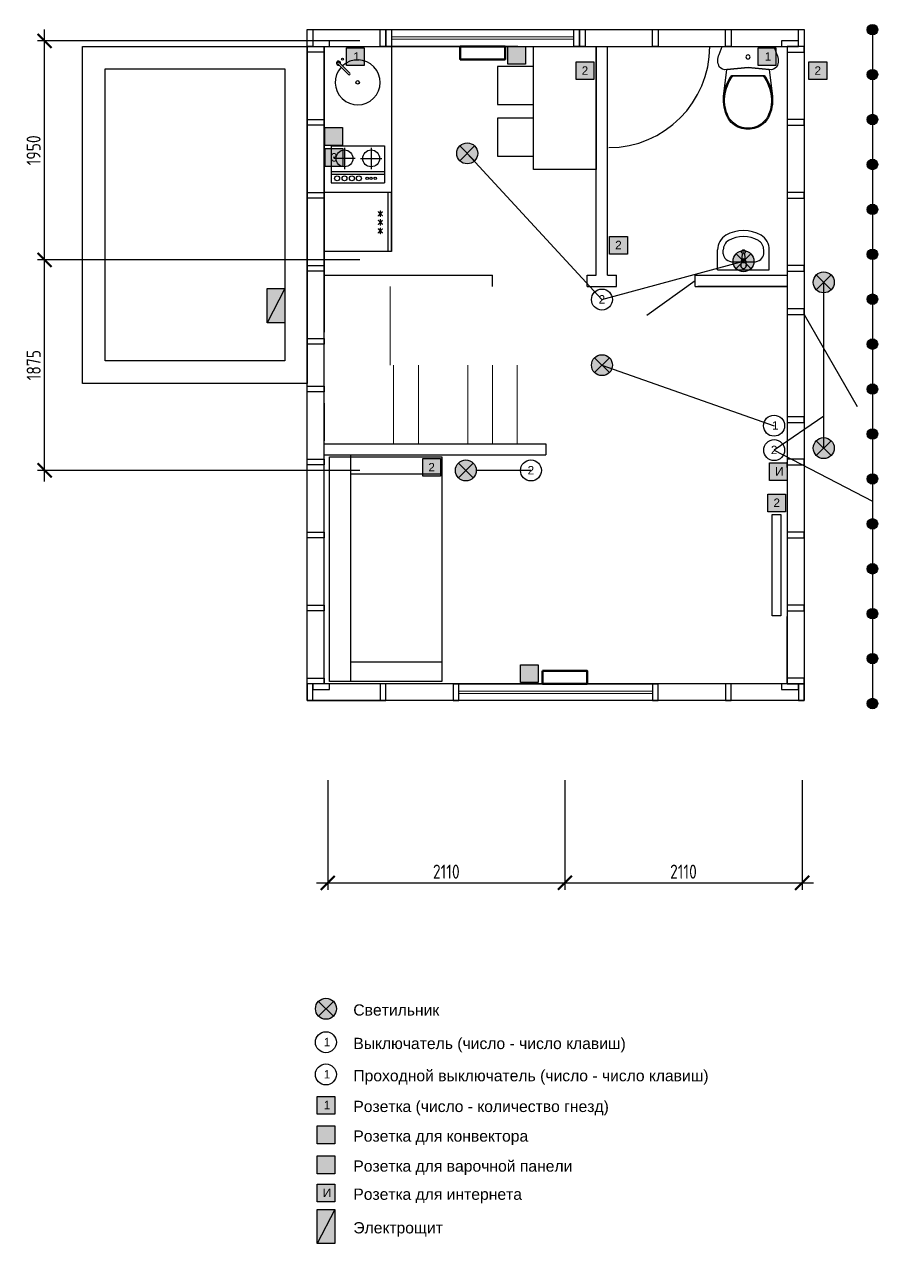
# Model space of a CAD drawing. Header units: millimetres. Extents: x 743280 to 1140305, y -337608 to -106611.
# Drawn here: x 920225 to 927824, y -279217 to -268361 of the extents above; entities that cross this region are included whole.
import ezdxf

# ---------------------------------------------------------------- set-up
doc = ezdxf.new("R2010")
doc.units = ezdxf.units.MM
doc.header["$PDMODE"] = 35
doc.layers.get('Defpoints').update_dxf_attribs({"color": 9})
doc.layers.add('SANTEH', color=7, linetype='Continuous')
doc.layers.add('Сантехника', color=7, linetype='Continuous')
for name, color, linetype, lineweight in [('Дефекты жирно', 1, 'Continuous', 70), ('ОСНОВНЫЕ', 7, 'Continuous', 30), ('СПДС_РАЗМЕРЫ', 42, 'Continuous', 13), ('ТОНКИЕ', 250, 'Continuous', 13)]:
    doc.layers.add(name, color=color, linetype=linetype, lineweight=lineweight)
doc.styles.add('Dim', font='iso9.shx')
doc.styles.add('GOST 2.304', font='CS_Gost2304.shx')
doc.dimstyles.new('СПДС', dxfattribs={"dimtxt": 2.5, "dimasz": 2.5, "dimexe": 1.25, "dimexo": 0.625, "dimtad": 1, "dimdec": 0, "dimtxsty": 'GOST 2.304', "dimblk": 'ARCHTICK', "dimblk1": 'ARCHTICK', "dimblk2": 'ARCHTICK', "dimcen": 2.5, "dimdle": 2, "dimadec": 0, "dimazin": 2, "dimtfac": 0.75, "dimtdec": 4, "dimtmove": 1, "dimatfit": 3, "dimfxl": 1, "dimtolj": 1, "dimarcsym": 1})

# ---------------------------------------------------------------- blocks, each defined once
blk = doc.blocks.new('s_45')
at = {"layer": 'SANTEH', "flags": 128}
for points in [[(188, 0), (206, 189, 0.2888), (180, 256, 0.224419), (71, 257), (0, 229), (0, -229), (71, -257, 0.224419), (180, -256, 0.2888), (206, -189)], [(188, 0), (206, 189, 0.2888), (180, 256, 0.224419), (71, 257), (0, 229), (0, -229), (71, -257, 0.224419), (180, -256, 0.2888), (206, -189)], [(261, -148, 0.122438), (445, -217, 0.152571), (632, -181, 0.185585), (725, -73, 0.17428), (725, 73, 0.185585), (632, 181, 0.152571), (445, 217, 0.122438), (261, 148)], [(261, -148, 0.122438), (445, -217, 0.152571), (632, -181, 0.185585), (725, -73, 0.17428), (725, 73, 0.185585), (632, 181, 0.152571), (445, 217, 0.122438), (261, 148)], [(206, -189), (445, -217, -0.122327), (261, -148), (261, 148, -0.122328), (445, 217), (206, 189), (188, 0)], [(206, -189), (445, -217, -0.122327), (261, -148), (261, 148, -0.122328), (445, 217), (206, 189), (188, 0)], [(261, -136, 0.125396), (446, -207, 0.152532), (628, -173, 0.18559), (715, -70, 0.174364), (715, 70, 0.18559), (628, 173, 0.152531), (446, 207, 0.125396), (261, 136)]]:
    blk.add_lwpolyline(points, format="xyb", close=True, dxfattribs=at)
at = {"layer": 'SANTEH'}
blk.add_circle((93, 0), 18.4, dxfattribs=at)
blk = doc.blocks.new('Basin 01_72')
at = {"layer": 'SANTEH', "linetype": 'Continuous'}
for p, q in [((0, 350), (0, 172)), ((460, 350), (0, 350)), ((460, 350), (460, 172)), ((139, 278), (139, 278)), ((321, 278), (139, 278)), ((206, 312), (206, 317)), ((209, 271), (206, 312)), ((212, 262), (219, 209)), ((216, 288), (244, 288)), ((216, 273), (216, 288)), ((216, 288), (244, 288)), ((241, 209), (248, 262)), ((244, 288), (244, 273)), ((251, 271), (254, 312)), ((254, 312), (254, 317)), ((50, 207), (50, 172)), ((410, 207), (410, 172))]:
    blk.add_line(p, q, dxfattribs=at)
for points in [[(139, 278), (122, 277), (105, 273), (90, 266), (76, 257), (65, 247), (57, 235), (52, 221), (50, 207)], [(410, 207), (408, 221), (403, 235), (395, 247), (384, 257), (370, 266), (355, 273), (338, 277), (321, 278)], [(0, 172), (1, 152), (5, 133), (11, 114), (20, 96), (30, 80), (43, 66), (57, 53), (73, 42)], [(50, 172), (51, 159), (53, 147), (57, 135), (63, 124), (69, 113), (77, 104), (86, 96), (97, 89)], [(363, 89), (374, 96), (383, 104), (391, 113), (397, 124), (403, 135), (407, 147), (409, 159), (410, 172)], [(387, 42), (403, 53), (417, 66), (430, 80), (440, 96), (449, 114), (455, 133), (459, 152), (460, 172)], [(73, 42), (110, 24), (149, 11), (189, 3), (230, 0), (271, 3), (311, 11), (350, 24), (387, 42)], [(97, 89), (128, 73), (161, 62), (195, 55), (230, 53), (265, 55), (299, 62), (332, 73), (363, 89)]]:
    blk.add_lwpolyline(points, dxfattribs=at)
blk.add_circle((230, 189), 17.5, dxfattribs=at)
for centre, radius, start, end in [((230, 313), 25, 339.2856, 200.7144), ((230, 313), 24, 7.8374, 171.8967), ((230, 274), 21.1, 185.1696, 354.8304), ((230, 273), 21.1, 185.1696, 354.8304), ((230, 273), 13.6, 180, 0), ((230, 210), 11.2, 187.1389, 352.8611)]:
    blk.add_arc(centre, radius, start, end, dxfattribs=at)
blk = doc.blocks.new('_ArchTick')
at = {"color": 0, "linetype": 'ByBlock', "const_width": 0.15}
blk.add_lwpolyline([(-0.5, -0.5), (0.5, 0.5)], dxfattribs=at)
blk = doc.blocks.new('*D648')
at = {"layer": 'Defpoints', "color": 0, "ltscale": 100, "transparency": 16777216}
for p in [(920405, -270457), (923245, -270457), (923245, -272332)]:
    blk.add_point(p, dxfattribs=at)
at = {"layer": 'СПДС_РАЗМЕРЫ', "color": 0, "lineweight": -2, "ltscale": 100, "transparency": 16777216}
for p, q in [((920405, -272432), (920405, -270357)), ((923214, -270457), (920342, -270457)), ((923214, -272332), (920342, -272332))]:
    blk.add_line(p, q, dxfattribs=at)
at = {"layer": 'СПДС_РАЗМЕРЫ', "color": 0, "lineweight": -2, "ltscale": 100, "transparency": 16777216, "xscale": 125, "yscale": 125, "zscale": 125}
for p, rotation in [((920405, -270457), 90), ((920405, -272332), 270)]:
    blk.add_blockref('_ArchTick', p, dxfattribs=dict(at, rotation=rotation))
at = {"layer": 'СПДС_РАЗМЕРЫ', "color": 0, "ltscale": 100, "transparency": 16777216, "insert": (920308, -271395), "char_height": 125, "attachment_point": 5, "rotation": 90, "style": 'GOST 2.304'}
blk.add_mtext('\\A1;1875', dxfattribs=at)
blk = doc.blocks.new('*D649')
at = {"layer": 'Defpoints', "color": 0, "ltscale": 100, "transparency": 16777216}
for p in [(920405, -268507), (923245, -268507), (923245, -270457)]:
    blk.add_point(p, dxfattribs=at)
at = {"layer": 'СПДС_РАЗМЕРЫ', "color": 0, "lineweight": -2, "ltscale": 100, "transparency": 16777216}
for p, q in [((920405, -270557), (920405, -268407)), ((923214, -268507), (920342, -268507)), ((923214, -270457), (920342, -270457))]:
    blk.add_line(p, q, dxfattribs=at)
at = {"layer": 'СПДС_РАЗМЕРЫ', "color": 0, "lineweight": -2, "ltscale": 100, "transparency": 16777216, "xscale": 125, "yscale": 125, "zscale": 125}
for p, rotation in [((920405, -268507), 90), ((920405, -270457), 270)]:
    blk.add_blockref('_ArchTick', p, dxfattribs=dict(at, rotation=rotation))
at = {"layer": 'СПДС_РАЗМЕРЫ', "color": 0, "ltscale": 100, "transparency": 16777216, "insert": (920307, -269482), "char_height": 125, "attachment_point": 5, "rotation": 90, "style": 'GOST 2.304'}
blk.add_mtext('\\A1;1950', dxfattribs=at)
blk = doc.blocks.new('*D650')
at = {"layer": 'Defpoints', "color": 0, "ltscale": 100, "transparency": 16777216}
for p in [(922927, -275060), (925039, -275060), (925039, -276004)]:
    blk.add_point(p, dxfattribs=at)
at = {"layer": 'СПДС_РАЗМЕРЫ', "color": 0, "lineweight": -2, "ltscale": 100, "transparency": 16777216}
for p, q in [((922927, -275091), (922927, -276066)), ((925039, -275091), (925039, -276066)), ((922827, -276004), (925139, -276004))]:
    blk.add_line(p, q, dxfattribs=at)
at = {"layer": 'СПДС_РАЗМЕРЫ', "color": 0, "lineweight": -2, "ltscale": 100, "transparency": 16777216, "xscale": 125, "yscale": 125, "zscale": 125, "rotation": 180}
blk.add_blockref('_ArchTick', (922927, -276004), dxfattribs=at)
at = {"layer": 'СПДС_РАЗМЕРЫ', "color": 0, "lineweight": -2, "ltscale": 100, "transparency": 16777216, "xscale": 125, "yscale": 125, "zscale": 125}
blk.add_blockref('_ArchTick', (925039, -276004), dxfattribs=at)
at = {"layer": 'СПДС_РАЗМЕРЫ', "color": 0, "ltscale": 100, "transparency": 16777216, "insert": (923983, -275905), "char_height": 125, "attachment_point": 5, "style": 'GOST 2.304'}
blk.add_mtext('\\A1;2110', dxfattribs=at)
blk = doc.blocks.new('*D651')
at = {"layer": 'Defpoints', "color": 0, "ltscale": 100, "transparency": 16777216}
for p in [(925039, -275060), (927152, -275060), (927152, -276004)]:
    blk.add_point(p, dxfattribs=at)
at = {"layer": 'СПДС_РАЗМЕРЫ', "color": 0, "lineweight": -2, "ltscale": 100, "transparency": 16777216}
for p, q in [((925039, -275091), (925039, -276066)), ((927152, -275091), (927152, -276066)), ((924939, -276004), (927252, -276004))]:
    blk.add_line(p, q, dxfattribs=at)
at = {"layer": 'СПДС_РАЗМЕРЫ', "color": 0, "lineweight": -2, "ltscale": 100, "transparency": 16777216, "xscale": 125, "yscale": 125, "zscale": 125, "rotation": 180}
blk.add_blockref('_ArchTick', (925039, -276004), dxfattribs=at)
at = {"layer": 'СПДС_РАЗМЕРЫ', "color": 0, "lineweight": -2, "ltscale": 100, "transparency": 16777216, "xscale": 125, "yscale": 125, "zscale": 125}
blk.add_blockref('_ArchTick', (927152, -276004), dxfattribs=at)
at = {"layer": 'СПДС_РАЗМЕРЫ', "color": 0, "ltscale": 100, "transparency": 16777216, "insert": (926095, -275905), "char_height": 125, "attachment_point": 5, "style": 'GOST 2.304'}
blk.add_mtext('\\A1;2110', dxfattribs=at)
blk = doc.blocks.new('свет')
at = {"ltscale": 40}
h = blk.add_hatch(color=2, dxfattribs=at)
h.dxf.hatch_style = 1
edge = h.paths.add_edge_path()
edge.add_arc((937313, -268669), 93.4, 0, 360)
for p, q in [((937247, -268603), (937379, -268735)), ((937379, -268603), (937247, -268735))]:
    blk.add_line(p, q, dxfattribs=at)
blk.add_circle((937313, -268669), 93.4, dxfattribs=at)
blk = doc.blocks.new('*U683')
at = {"xscale": 0.5, "yscale": 0.5, "zscale": 0.5}
blk.add_blockref('свет', (-468656, 134334, -12), dxfattribs=at)
blk = doc.blocks.new('*U684')
at = {"color": 0, "linetype": 'ByBlock', "lineweight": -2, "transparency": 16777216}
for p in [(0, 0), (0, -400), (0, -800), (0, -1200), (0, -1600), (0, -2000), (0, -2400), (0, -2800), (0, -3200), (0, -3600), (0, -4000), (0, -4400), (0, -4800), (0, -5200), (0, -5600), (0, -6000)]:
    blk.add_blockref('*U683', p, dxfattribs=at)

msp = doc.modelspace()

# ---------------------------------------------------------------- hatches: boundary and pattern name
at = {"ltscale": 40}
h = msp.add_hatch(color=1, dxfattribs=at)
h.dxf.hatch_style = 1
h.paths.add_polyline_path([(923252.1, -268727.2), (923252.1, -268569.4), (923094.3, -268569.4), (923094.3, -268727.2)])
h = msp.add_hatch(color=3, dxfattribs=at)
h.dxf.hatch_style = 1
h.paths.add_polyline_path([(924689.4, -268715.2), (924689.4, -268557.4), (924531.6, -268557.4), (924531.6, -268715.2)])
h = msp.add_hatch(color=1, dxfattribs=at)
h.dxf.hatch_style = 1
h.paths.add_polyline_path([(926917.2, -268727.2), (926917.2, -268569.4), (926759.4, -268569.4), (926759.4, -268727.2)])
h = msp.add_hatch(color=1, dxfattribs=at)
h.dxf.hatch_style = 1
h.paths.add_polyline_path([(925297.3, -268852.6), (925297.3, -268694.8), (925139.5, -268694.8), (925139.5, -268852.6)])
h = msp.add_hatch(color=1, dxfattribs=at)
h.dxf.hatch_style = 1
h.paths.add_polyline_path([(927370.9, -268852.6), (927370.9, -268694.8), (927213.1, -268694.8), (927213.1, -268852.6)])
h = msp.add_hatch(color=0, dxfattribs=at)
h.dxf.hatch_style = 1
h.paths.add_polyline_path([(923059.6, -269437.9), (923059.6, -269280.1), (922901.8, -269280.1), (922901.8, -269437.9)])
h = msp.add_hatch(color=1, dxfattribs=at)
h.dxf.hatch_style = 1
h.paths.add_polyline_path([(923062.3, -269625), (923062.3, -269467.2), (922904.5, -269467.2), (922904.5, -269625)])
h = msp.add_hatch(color=1, dxfattribs=at)
h.dxf.hatch_style = 1
h.paths.add_polyline_path([(925595.5, -270405.8), (925595.5, -270248), (925437.7, -270248), (925437.7, -270405.8)])
h = msp.add_hatch(color=4, dxfattribs=at)
h.dxf.hatch_style = 1
h.paths.add_polyline_path([(922544, -270713.6), (922386.2, -270713.6), (922386.2, -271017.2), (922544, -271017.2)])
h = msp.add_hatch(color=1, dxfattribs=at)
h.dxf.hatch_style = 1
h.paths.add_polyline_path([(923931.5, -272384.2), (923931.5, -272226.4), (923773.7, -272226.4), (923773.7, -272384.2)])
h = msp.add_hatch(color=4, dxfattribs=at)
h.dxf.hatch_style = 1
h.paths.add_polyline_path([(927019, -272421.1), (927019, -272263.3), (926861.2, -272263.3), (926861.2, -272421.1)])
h = msp.add_hatch(color=1, dxfattribs=at)
h.dxf.hatch_style = 1
h.paths.add_polyline_path([(927005.2, -272700.5), (927005.2, -272542.7), (926847.4, -272542.7), (926847.4, -272700.5)])
h = msp.add_hatch(color=3, dxfattribs=at)
h.dxf.hatch_style = 1
h.paths.add_polyline_path([(924802.4, -274221.5), (924802.4, -274063.7), (924644.6, -274063.7), (924644.6, -274221.5)])
h = msp.add_hatch(color=1, dxfattribs=at)
h.dxf.hatch_style = 1
h.paths.add_polyline_path([(922989.6, -278063.3), (922989.6, -277905.5), (922831.8, -277905.5), (922831.8, -278063.3)])
h = msp.add_hatch(color=3, dxfattribs=at)
h.dxf.hatch_style = 1
h.paths.add_polyline_path([(922989.6, -278327), (922989.6, -278169.2), (922831.8, -278169.2), (922831.8, -278327)])
h = msp.add_hatch(color=0, dxfattribs=at)
h.dxf.hatch_style = 1
h.paths.add_polyline_path([(922989.6, -278594.3), (922989.6, -278436.5), (922831.8, -278436.5), (922831.8, -278594.3)])
h = msp.add_hatch(color=4, dxfattribs=at)
h.dxf.hatch_style = 1
h.paths.add_polyline_path([(922989.6, -278845), (922989.6, -278687.2), (922831.8, -278687.2), (922831.8, -278845)])
h = msp.add_hatch(color=4, dxfattribs=at)
h.dxf.hatch_style = 1
h.paths.add_polyline_path([(922989.6, -278913.3), (922831.8, -278913.3), (922831.8, -279216.9), (922989.6, -279216.9)])

# ---------------------------------------------------------------- linework, layer by layer
for p, q in [((927777.7, -268360.7), (927777.7, -274454.1)), ((925369.2, -270810.9), (924169.2, -269509.1)), ((925369.2, -270810.9), (926629.6, -270469.7)), ((922544, -270713.6), (922386.2, -271017.2)), ((927344.2, -272133.4), (927344.2, -270657.7)), ((925369.2, -271394.9), (926902.1, -271933.8)), ((927344.2, -271848.9), (926903, -272151.5)), ((926903, -272151.5), (927777.7, -272605.8)), ((923130.6, -272194.9), (923130.6, -274210.7)), ((923941.7, -272366.4), (923130.6, -272366.4)), ((924736.9, -272332.4), (924250, -272332.4)), ((923941.7, -274039.3), (923130.6, -274039.3)), ((922989.6, -278913.3), (922831.8, -279216.9))]:
    msp.add_line(p, q, dxfattribs=at)
for p, q in [((923017.2, -268711.7), (923113.3, -268807.8)), ((923028.5, -268700.4), (923124.6, -268796.5)), ((922958.3, -269443.4), (923431.6, -269443.4)), ((923431.6, -269443.4), (923431.6, -269770.2)), ((923170.7, -269554.1), (922980.7, -269554.1)), ((923075.7, -269459.1), (923075.7, -269649.1)), ((923219.2, -269554.1), (923409.2, -269554.1)), ((923314.2, -269459.1), (923314.2, -269649.1)), ((922958.3, -269670.2), (923431.6, -269670.2)), ((922958.3, -269695.2), (923431.6, -269695.2)), ((922958.3, -269770.2), (923431.6, -269770.2)), ((923494, -269856.9), (922894, -269856.9)), ((923464, -270382.4), (923464, -269856.9)), ((923494, -270382.4), (923494, -269856.9)), ((923494, -270382.4), (922894, -270382.4))]:
    msp.add_line(p, q)
for points in [[(923094.3, -268569.4), (923252.1, -268569.4), (923252.1, -268727.2), (923094.3, -268727.2)], [(924531.6, -268557.4), (924689.4, -268557.4), (924689.4, -268715.2), (924531.6, -268715.2)], [(926759.4, -268569.4), (926917.2, -268569.4), (926917.2, -268727.2), (926759.4, -268727.2)], [(925139.5, -268694.8), (925297.3, -268694.8), (925297.3, -268852.6), (925139.5, -268852.6)], [(927213.1, -268694.8), (927370.9, -268694.8), (927370.9, -268852.6), (927213.1, -268852.6)], [(922901.8, -269280.1), (923059.6, -269280.1), (923059.6, -269437.9), (922901.8, -269437.9)], [(922904.5, -269467.2), (923062.3, -269467.2), (923062.3, -269625), (922904.5, -269625)], [(925437.7, -270248), (925595.5, -270248), (925595.5, -270405.8), (925437.7, -270405.8)], [(922386.2, -270713.6), (922544, -270713.6), (922544, -271017.2), (922386.2, -271017.2)], [(922941.7, -274210.7), (922941.7, -272210.7), (923941.7, -272210.7), (923941.7, -274210.7)], [(923773.7, -272226.4), (923931.5, -272226.4), (923931.5, -272384.2), (923773.7, -272384.2)], [(926861.2, -272263.3), (927019, -272263.3), (927019, -272421.1), (926861.2, -272421.1)], [(926847.4, -272542.7), (927005.2, -272542.7), (927005.2, -272700.5), (926847.4, -272700.5)], [(924644.6, -274063.7), (924802.4, -274063.7), (924802.4, -274221.5), (924644.6, -274221.5)], [(922831.8, -277905.5), (922989.6, -277905.5), (922989.6, -278063.3), (922831.8, -278063.3)], [(922831.8, -278169.2), (922989.6, -278169.2), (922989.6, -278327), (922831.8, -278327)], [(922831.8, -278436.5), (922989.6, -278436.5), (922989.6, -278594.3), (922831.8, -278594.3)], [(922831.8, -278687.2), (922989.6, -278687.2), (922989.6, -278845), (922831.8, -278845)], [(922831.8, -278913.3), (922989.6, -278913.3), (922989.6, -279216.9), (922831.8, -279216.9)]]:
    msp.add_lwpolyline(points, close=True, dxfattribs=at)
for centre, radius in [((923057.7, -268671.2), 8.28), ((923194, -268877.1), 16.1), ((923075.7, -269554.1), 75), ((923314.2, -269554.1), 75), ((923010.2, -269731.5), 22), ((923076.3, -269731.5), 22), ((923142.5, -269731.5), 22), ((923204.6, -269731.5), 22), ((923277.8, -269731.5), 11), ((923311.8, -269731.5), 11), ((923349.9, -269731.5), 11)]:
    msp.add_circle(centre, radius)
for centre in [(925369.2, -270810.9), (926903, -272151.5), (924736.9, -272332.4), (922910.7, -277423.7)]:
    msp.add_circle(centre, 93.4, dxfattribs=at)
for centre, radius, start, end in [((923194, -268877.1), 200, 137.29244, 132.70756), ((923022.9, -268706), 18.8, 340.13146, 289.86854), ((923022.9, -268706), 8, 45, 225), ((923119, -268802.1), 8, 225, 45)]:
    msp.add_arc(centre, radius, start, end)
at = {"layer": 'SANTEH', "ltscale": 100}
for p, q in [((923419, -268407.4), (924619, -268407.4)), ((924619, -268557.4), (923419, -268557.4)), ((923494, -268557.4), (923494, -270382.4)), ((924044, -274232.4), (925869, -274232.4)), ((925869, -274382.4), (924044, -274382.4))]:
    msp.add_line(p, q, dxfattribs=at)
for points in [[(924759, -268557.4), (925319, -268557.4), (925319, -269654.3), (924759, -269654.3)], [(924759, -268734.3), (924439, -268734.3), (924439, -269074.3), (924759, -269074.3)], [(924759, -269194.3), (924439, -269194.3), (924439, -269534.3), (924759, -269534.3)], [(926963.3, -272726), (926963.3, -273627.5), (926886.2, -273627.5), (926886.2, -272726)]]:
    msp.add_lwpolyline(points, close=True, dxfattribs=at)
msp.add_arc((925429.4, -268557.4), 900, 270, 359.99996, dxfattribs=at)
at = {"layer": 'Дефекты жирно', "ltscale": 40}
for points in [[(924106.5, -268557.4), (924506.5, -268557.4), (924506.5, -268672.4), (924106.5, -268672.4)], [(924839, -274117.4), (925239, -274117.4), (925239, -274232.4), (924839, -274232.4)]]:
    msp.add_lwpolyline(points, close=True, dxfattribs=at)
at = {"layer": 'ОСНОВНЫЕ', "ltscale": 100}
for p, q in [((922894, -268557.4), (922894, -271057.4)), ((925319, -270594.9), (925319, -268557.4)), ((925419, -270594.9), (925419, -268557.4)), ((927019, -268557.4), (927019, -269257.4)), ((922958.3, -269443.4), (922958.3, -269770.2)), ((922894, -272357.4), (922894, -269857.4)), ((922894, -270502.4), (922894, -271102.4)), ((922894, -270594.9), (924394, -270594.9)), ((924394, -270694.9), (924394, -270594.9)), ((925239, -270594.9), (925319, -270594.9)), ((925239, -270694.9), (925239, -270594.9)), ((925419, -270594.9), (925499.4, -270594.9)), ((925499.4, -270694.9), (925499.4, -270594.9)), ((926199.4, -270644.9), (925769.4, -270953.6)), ((926199.4, -270594.9), (927019, -270594.9)), ((926199.4, -270694.9), (926199.4, -270594.9)), ((925239, -270694.9), (925499.4, -270694.9)), ((926199.4, -270694.9), (927019, -270694.9)), ((927019, -270694.9), (926224.2, -270694.9)), ((927169, -270944.3), (927641.6, -271762.8)), ((922894, -271732.4), (922894, -272069.9)), ((927019, -271854.3), (927019, -272932.4)), ((922894, -272094.9), (924869, -272094.9)), ((922894, -272094.9), (924809, -272094.9)), ((924869, -272094.9), (924869, -272194.9)), ((922894, -272194.9), (924869, -272194.9)), ((922894, -274232.4), (922894, -272232.4)), ((927019, -272307.4), (927019, -272257.4)), ((922894, -273632.4), (922894, -272932.4)), ((927019, -274232.4), (927019, -273632.4)), ((922794, -274382.4), (923404, -274382.4))]:
    msp.add_line(p, q, dxfattribs=at)
at = {"layer": 'ОСНОВНЫЕ'}
for points in [[(922744, -268407.4), (922794, -268407.4), (922794, -268557.4), (922744, -268557.4)], [(923394, -268407.4), (923444, -268407.4), (923444, -268557.4), (923394, -268557.4)], [(923444, -268407.4), (923494, -268407.4), (923494, -268557.4), (923444, -268557.4)], [(925119, -268407.4), (925169, -268407.4), (925169, -268557.4), (925119, -268557.4)], [(925169, -268407.4), (925219, -268407.4), (925219, -268557.4), (925169, -268557.4)], [(925819, -268407.4), (925869, -268407.4), (925869, -268557.4), (925819, -268557.4)], [(926469, -268407.4), (926519, -268407.4), (926519, -268557.4), (926469, -268557.4)], [(927119, -268407.4), (927169, -268407.4), (927169, -268557.4), (927119, -268557.4)], [(922744, -268607.4), (922744, -268557.4), (922894, -268557.4), (922894, -268607.4)], [(922944, -268557.4), (922944, -268507.4), (922794, -268507.4), (922794, -268557.4)], [(927119, -268557.4), (927119, -268507.4), (926969, -268507.4), (926969, -268557.4)], [(927169, -268607.4), (927169, -268557.4), (927019, -268557.4), (927019, -268607.4)], [(922744, -269257.4), (922744, -269207.4), (922894, -269207.4), (922894, -269257.4)], [(927169, -269257.4), (927169, -269207.4), (927019, -269207.4), (927019, -269257.4)], [(922744, -269907.4), (922744, -269857.4), (922894, -269857.4), (922894, -269907.4)], [(927169, -269907.4), (927169, -269857.4), (927019, -269857.4), (927019, -269907.4)], [(922744, -270557.4), (922744, -270507.4), (922894, -270507.4), (922894, -270557.4)], [(927169, -270557.4), (927169, -270507.4), (927019, -270507.4), (927019, -270557.4)], [(927169, -270944.3), (927169, -270894.3), (927019, -270894.3), (927019, -270944.3)], [(922744, -271207.4), (922744, -271157.4), (922894, -271157.4), (922894, -271207.4)], [(922744, -271632.4), (922744, -271582.4), (922894, -271582.4), (922894, -271632.4)], [(927169, -271904.3), (927169, -271854.3), (927019, -271854.3), (927019, -271904.3)], [(922744, -272282.4), (922744, -272232.4), (922894, -272232.4), (922894, -272282.4)], [(927169, -272282.4), (927169, -272232.4), (927019, -272232.4), (927019, -272282.4)], [(922744, -272932.4), (922744, -272882.4), (922894, -272882.4), (922894, -272932.4)], [(927169, -272932.4), (927169, -272882.4), (927019, -272882.4), (927019, -272932.4)], [(922744, -273582.4), (922744, -273532.4), (922894, -273532.4), (922894, -273582.4)], [(927169, -273582.4), (927169, -273532.4), (927019, -273532.4), (927019, -273582.4)], [(922744, -274232.4), (922744, -274182.4), (922894, -274182.4), (922894, -274232.4)], [(927169, -274232.4), (927169, -274182.4), (927019, -274182.4), (927019, -274232.4)], [(922744, -274382.4), (922794, -274382.4), (922794, -274232.4), (922744, -274232.4)], [(922944, -274282.4), (922944, -274232.4), (922794, -274232.4), (922794, -274282.4)], [(923394, -274382.4), (923444, -274382.4), (923444, -274232.4), (923394, -274232.4)], [(924044, -274382.4), (924094, -274382.4), (924094, -274232.4), (924044, -274232.4)], [(925819, -274382.4), (925869, -274382.4), (925869, -274232.4), (925819, -274232.4)], [(926469, -274382.4), (926519, -274382.4), (926519, -274232.4), (926469, -274232.4)], [(927119, -274282.4), (927119, -274232.4), (926969, -274232.4), (926969, -274282.4)], [(927119, -274382.4), (927169, -274382.4), (927169, -274232.4), (927119, -274232.4)]]:
    msp.add_lwpolyline(points, close=True, dxfattribs=at)
at = {"layer": 'ОСНОВНЫЕ', "ltscale": 100}
for points in [[(924044, -274382.4), (922744, -274382.4), (922744, -268407.4), (923419, -268407.4)], [(924619, -268407.4), (927169, -268407.4), (927169, -270944.3)], [(924044, -274232.4), (922894, -274232.4), (922894, -268557.4), (923419, -268557.4)], [(924619, -268557.4), (927019, -268557.4), (927019, -270944.3)], [(927019, -271854.3), (927019, -274232.4), (925869, -274232.4)], [(927169, -271854.3), (927169, -274382.4), (925869, -274382.4)]]:
    msp.add_lwpolyline(points, dxfattribs=at)
for points in [[(922744, -268407.4), (927169, -268407.4), (927169, -274382.4), (922744, -274382.4)], [(920744, -268557.4), (922744, -268557.4), (922744, -271557.4), (920744, -271557.4)], [(927019, -274232.4), (922894, -274232.4), (922894, -268557.4), (927019, -268557.4)], [(920944, -268757.4), (922544, -268757.4), (922544, -271357.4), (920944, -271357.4)]]:
    msp.add_lwpolyline(points, close=True, dxfattribs=at)
at = {"layer": 'ОСНОВНЫЕ', "ltscale": 40}
for centre in [(926902.1, -271933.8), (922910.7, -277710.5)]:
    msp.add_circle(centre, 93.4, dxfattribs=at)
at = {"layer": 'ТОНКИЕ', "ltscale": 100}
for p, q in [((923494, -268472.4), (925119, -268472.4)), ((925119, -268492.4), (923494, -268492.4)), ((923484, -271394.9), (923484, -270694.9)), ((923514, -272094.9), (923514, -271394.9)), ((923734, -272094.9), (923734, -271394.9)), ((924174, -272094.9), (924174, -271394.9)), ((924394, -272094.9), (924394, -271394.9)), ((924614, -272094.9), (924614, -271394.9)), ((924094, -274297.4), (925819, -274297.4)), ((925819, -274317.4), (924094, -274317.4))]:
    msp.add_line(p, q, dxfattribs=at)

# ---------------------------------------------------------------- block references
for name, p in [('*U684', (927777.7, -268407.4, 12.5)), ('свет', (-13143.5, -840.1)), ('свет', (-10683.2, -1800.8)), ('свет', (-9968.5, -1988.7)), ('свет', (-11943.6, -2726)), ('свет', (-9968.5, -3464.5)), ('свет', (-13156.2, -3663.5)), ('свет', (-14402, -8456.6))]:
    msp.add_blockref(name, p)
at = {"layer": 'SANTEH', "ltscale": 100, "xscale": -1, "rotation": 90}
msp.add_blockref('s_45', (926670.2, -268557.4), dxfattribs=at)
at = {"layer": 'Сантехника', "color": 0, "lineweight": -2, "rotation": 180}
msp.add_blockref('Basin 01_72', (926859.6, -270196.6), dxfattribs=at)

# ---------------------------------------------------------------- texts
at = {"ltscale": 0.5, "style": 'Dim'}
msp.add_text('***', height=125, rotation=90, dxfattribs=at).set_placement((923444.9, -270237.7))
at = {"ltscale": 40, "attachment_point": 1, "style": 'GOST 2.304'}
for s, width, insert, char_height in [('\\pi65.085;{\\fArial|b0|i0|c204|p34;1}', 157.797, (923089.5, -268609.1), 75), ('\\pi65.085;{\\fArial|b0|i0|c204|p34;1}', 157.797, (926754.6, -268609.1), 75), ('\\pi54.06;{\\fArial|b0|i0|c204|p34;2}', 157.797, (925134.7, -268734.5), 75), ('\\pi54.06;{\\fArial|b0|i0|c204|p34;2}', 157.797, (927208.3, -268734.5), 75), ('\\pi54.342;{\\fArial|b0|i0|c204|p34;3}', 157.797, (922899.6, -269506.9), 75), ('\\pi54.06;{\\fArial|b0|i0|c204|p34;2}', 157.797, (925432.9, -270287.8), 75), ('\\pi54.06;{\\fArial|b0|i0|c204|p34;2}', 157.797, (925285.5, -270771.7), 75), ('\\pi65.085;{\\fArial|b0|i0|c204|p34;1}', 157.797, (926818.4, -271894.6), 75), ('\\pi54.06;{\\fArial|b0|i0|c204|p34;2}', 157.797, (926819.3, -272112.3), 75), ('\\pi54.06;{\\fArial|b0|i0|c204|p34;2}', 157.797, (923768.9, -272266.1), 75), ('\\pi54.06;{\\fArial|b0|i0|c204|p34;2}', 157.797, (924653.2, -272293.2), 75), ('\\pi49.456;{\\fArial|b0|i0|c204|p34;И}', 157.797, (926862.7, -272303), 75), ('\\pi54.06;{\\fArial|b0|i0|c204|p34;2}', 157.797, (926842.6, -272582.4), 75), ('{\\fArial|b0|i0|c204|p34;Светильник}', 1339.063, (923154.8, -277086.4), 100), ('\\pi65.085;{\\fArial|b0|i0|c204|p34;1}', 157.797, (922827, -277384.5), 75), ('{\\fArial|b0|i0|c204|p34;Выключатель (число - число клавиш)}', 3593.982, (923154.8, -277384.5), 100), ('\\pi65.085;{\\fArial|b0|i0|c204|p34;1}', 157.797, (922827, -277671.3), 75), ('{\\fArial|b0|i0|c204|p34;Проходной выключатель (число - число клавиш)}', 3736.241, (923154.8, -277671.3), 100), ('\\pi65.085;{\\fArial|b0|i0|c204|p34;1}', 157.797, (922827, -277945.2), 75), ('{\\fArial|b0|i0|c204|p34;Розетка (число - количество гнезд)}', 3605.836, (923154.8, -277945.2), 100), ('{\\fArial|b0|i0|c204|p34;Розетка для конвектора}', 1935.214, (923154.8, -278208.9), 100), ('{\\fArial|b0|i0|c204|p34;Розетка для варочной панели}', 1935.214, (923154.8, -278476.2), 100), ('\\pi49.456;{\\fArial|b0|i0|c204|p34;И}', 157.797, (922833.3, -278726.9), 75), ('{\\fArial|b0|i0|c204|p34;Розетка для интернета}', 2455.917, (923154.8, -278726.9), 100), ('{\\fArial|b0|i0|c204|p34;Электрощит}', 1339.063, (923154.8, -279025.9), 100)]:
    msp.add_mtext_dynamic_manual_height_columns(s, width=width, gutter_width=500, heights=[0], dxfattribs=dict(at, insert=insert, char_height=char_height))

# ---------------------------------------------------------------- dimensions: what is measured, and where the dimension line sits
at = {"layer": 'СПДС_РАЗМЕРЫ', "ltscale": 100}
for base, p1, p2, picture, middle in [((920404.5, -268507.4), (923245.4, -270457.4), (923245.4, -268507.4), '*D649', (920307.2, -269482.4)), ((920404.5, -270457.4), (923245.4, -272332.4), (923245.4, -270457.4), '*D648', (920308.2, -271394.9))]:
    dim = msp.add_linear_dim(base=base, p1=p1, p2=p2, angle=90, dimstyle='СПДС', override={"dimscale": 50, "dimsah": 1}, dxfattribs=at)
    dim.commit()
    dim.dimension.update_dxf_attribs({"geometry": picture, "text_midpoint": middle})
for base, p1, p2, picture, middle in [((925039, -276003.9), (922926.5, -275059.6), (925039, -275059.6), '*D650', (923982.8, -275905.3)), ((927151.5, -276003.9), (925039, -275059.6), (927151.5, -275059.6), '*D651', (926095.3, -275905.3))]:
    dim = msp.add_linear_dim(base=base, p1=p1, p2=p2, text='2110', dimstyle='СПДС', override={"dimscale": 50, "dimlfac": 1, "dimtxsty": 'GOST 2.304', "dimblk1": 'ArchTick', "dimblk2": 'ArchTick', "dimsah": 1, "dimtolj": 1}, dxfattribs=at)
    dim.commit()
    dim.dimension.update_dxf_attribs({"geometry": picture, "text_midpoint": middle})

doc.saveas('drawing.dxf')
